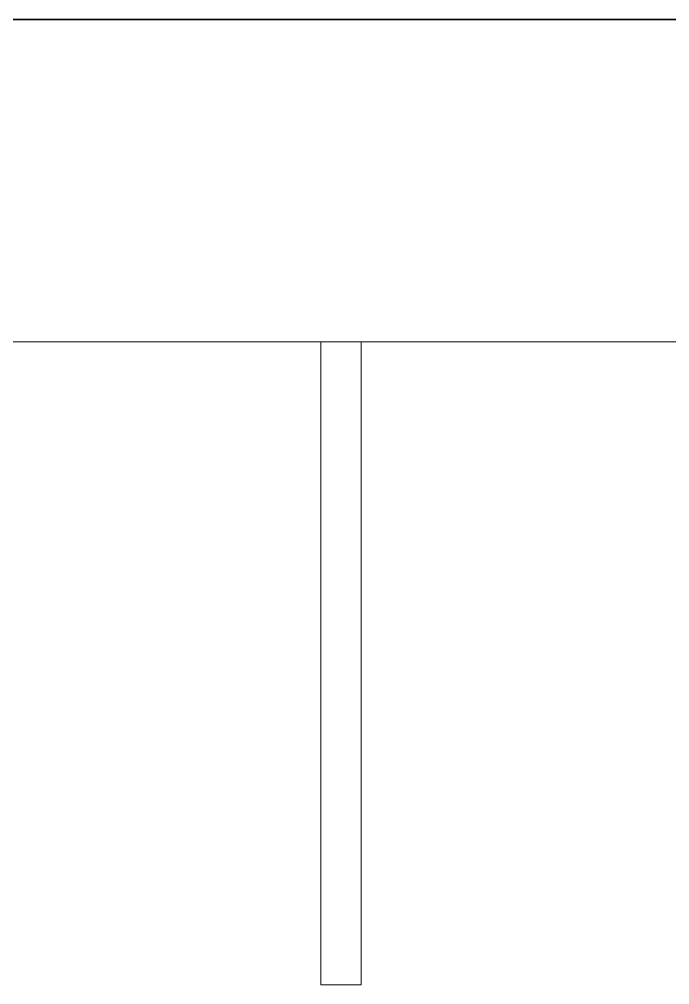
# Model space of a CAD drawing. Header units: millimetres. Extents: x -4000 to 187956, y -58990 to 162485.
# Drawn here: x 1112 to 1517, y 24300 to 24900 of the extents above; entities that cross this region are included whole.
import ezdxf

# ---------------------------------------------------------------- set-up
doc = ezdxf.new("R2010")
doc.units = ezdxf.units.MM
doc.layers.add('A-WALL', color=113, linetype='Continuous', lineweight=13)

# ---------------------------------------------------------------- blocks, each defined once
blk = doc.blocks.new('CMF2_NHAXUONG_A_rvt-1-FFS - TANG 1')
at = {"layer": 'A-WALL', "color": 50, "lineweight": 15}
for p, q in [((499.79, 24900.11), (4949.78, 24900.11)), ((499.79, 24899.75), (3860, 24899.75)), ((1299.79, 24699.75), (499.79, 24699.75)), ((1299.79, 24300.12), (1299.79, 24699.75)), ((2119.79, 24699.75), (1324.79, 24699.75)), ((1324.79, 24699.75), (1324.79, 24300.12)), ((1324.79, 24300.12), (1299.79, 24300.12))]:
    blk.add_line(p, q, dxfattribs=at)
at = {"layer": 'A-WALL', "color": 35, "lineweight": 15}
for p, q in [((499.79, 24900.11), (4949.78, 24900.11)), ((3860, 24899.75), (499.79, 24899.75)), ((919.05, 24699.75), (1299.79, 24699.75)), ((1299.79, 24699.75), (1299.79, 24300.12)), ((1324.79, 24699.75), (1694.08, 24699.75)), ((1324.79, 24300.12), (1324.79, 24699.75)), ((1324.79, 24300.12), (1299.79, 24300.12))]:
    blk.add_line(p, q, dxfattribs=at)
at = {"layer": 'A-WALL', "color": 53, "lineweight": 15}
blk.add_line((1299.79, 24699.75), (1324.79, 24699.75), dxfattribs=at)
blk.add_line((1299.79, 24699.75), (1324.79, 24699.75), dxfattribs=at)

msp = doc.modelspace()

# ---------------------------------------------------------------- block references
at = {"lineweight": 5}
msp.add_blockref('CMF2_NHAXUONG_A_rvt-1-FFS - TANG 1', (0, 0), dxfattribs=at)

doc.saveas('drawing.dxf')
